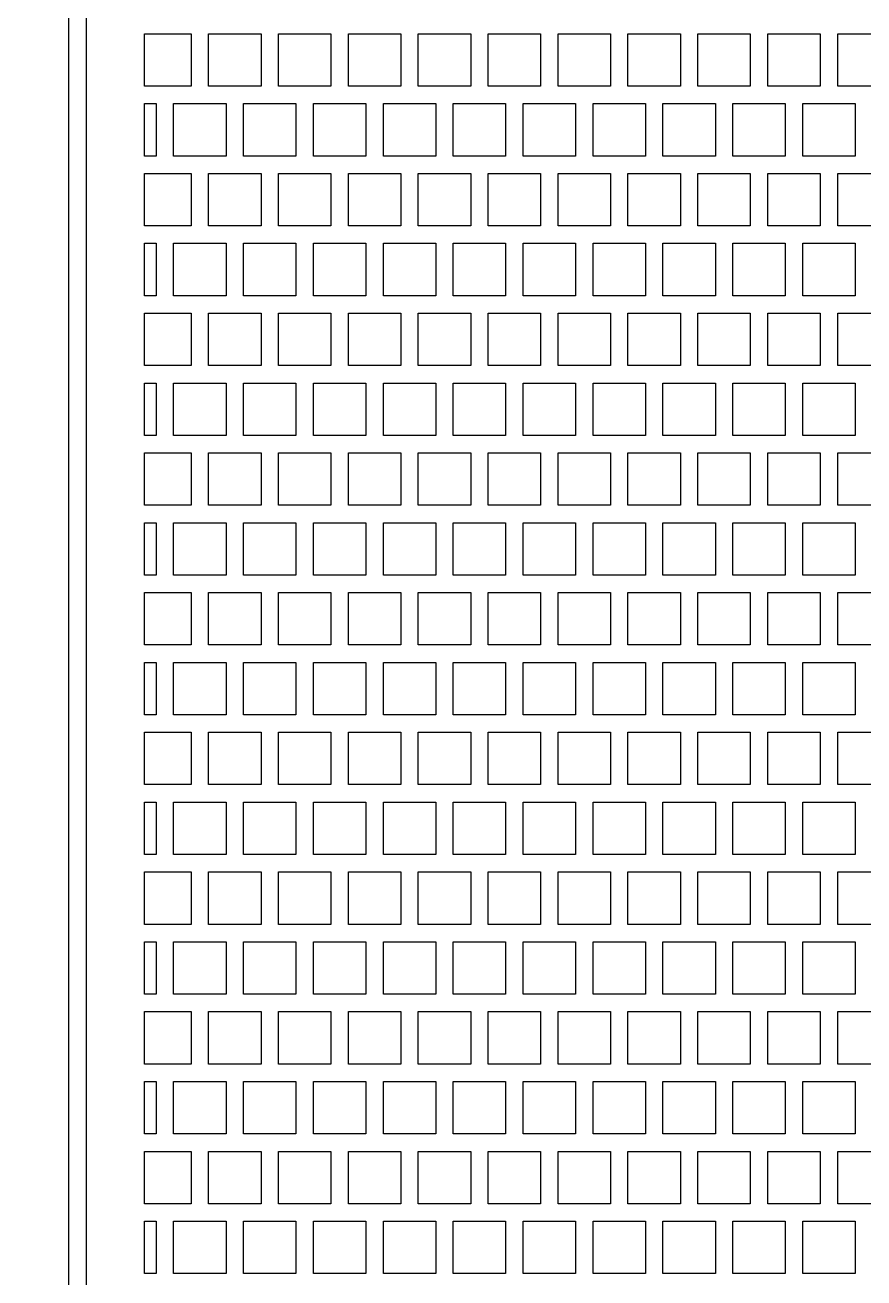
# Model space of a CAD drawing. Header units: metres. Extents: x 32 to 1978, y 32 to 1968.
# Drawn here: x 1010 to 1250, y 1231.2 to 1590 of the extents above; entities that cross this region are included whole.
import ezdxf

# ---------------------------------------------------------------- set-up
doc = ezdxf.new("R2010")
doc.units = ezdxf.units.M

msp = doc.modelspace()

# ---------------------------------------------------------------- linework, layer by layer
for points in [[(1009.65, 1928.02), (1016.43, 1917.65), (1016.53, 1917.48), (1017.32, 1916.02), (1017.41, 1915.84), (1022.38, 1904.49), (1022.46, 1904.3), (1022.99, 1902.74), (1023.05, 1902.54), (1026.09, 1890.53), (1026.14, 1890.33), (1026.41, 1888.7), (1026.43, 1888.5), (1027.46, 1876.15), (1027.46, 1876.05), (1027.5, 1875.22), (1027.5, 1875.12), (1027.5, 408)], [(1022.5, 408), (1022.5, 1875.07), (1022.47, 1875.79), (1021.46, 1887.98), (1021.22, 1889.41), (1018.23, 1901.21), (1017.76, 1902.58), (1012.87, 1913.73), (1012.18, 1915), (1005.52, 1925.2)], [(1044.17, 1587.5), (1057.5, 1587.5), (1057.5, 1572.5), (1044.17, 1572.5), (1044.17, 1587.5), (1044.17, 1587.5)], [(1062.5, 1572.5), (1062.5, 1587.5), (1077.5, 1587.5), (1077.5, 1572.5), (1062.5, 1572.5), (1062.5, 1572.5)], [(1082.5, 1572.5), (1082.5, 1587.5), (1097.5, 1587.5), (1097.5, 1572.5), (1082.5, 1572.5), (1082.5, 1572.5)], [(1102.5, 1572.5), (1102.5, 1587.5), (1117.5, 1587.5), (1117.5, 1572.5), (1102.5, 1572.5), (1102.5, 1572.5)], [(1122.5, 1572.5), (1122.5, 1587.5), (1137.5, 1587.5), (1137.5, 1572.5), (1122.5, 1572.5), (1122.5, 1572.5)], [(1142.5, 1572.5), (1142.5, 1587.5), (1157.5, 1587.5), (1157.5, 1572.5), (1142.5, 1572.5), (1142.5, 1572.5)], [(1162.5, 1572.5), (1162.5, 1587.5), (1177.5, 1587.5), (1177.5, 1572.5), (1162.5, 1572.5), (1162.5, 1572.5)], [(1182.5, 1572.5), (1182.5, 1587.5), (1197.5, 1587.5), (1197.5, 1572.5), (1182.5, 1572.5), (1182.5, 1572.5)], [(1202.5, 1572.5), (1202.5, 1587.5), (1217.5, 1587.5), (1217.5, 1572.5), (1202.5, 1572.5), (1202.5, 1572.5)], [(1222.5, 1572.5), (1222.5, 1587.5), (1237.5, 1587.5), (1237.5, 1572.5), (1222.5, 1572.5), (1222.5, 1572.5)], [(1242.5, 1572.5), (1242.5, 1587.5), (1257.5, 1587.5), (1257.5, 1572.5), (1242.5, 1572.5), (1242.5, 1572.5)], [(1044.17, 1567.5), (1047.5, 1567.5), (1047.5, 1552.5), (1044.17, 1552.5), (1044.17, 1567.5), (1044.17, 1567.5)], [(1052.5, 1552.5), (1052.5, 1567.5), (1067.5, 1567.5), (1067.5, 1552.5), (1052.5, 1552.5), (1052.5, 1552.5)], [(1072.5, 1552.5), (1072.5, 1567.5), (1087.5, 1567.5), (1087.5, 1552.5), (1072.5, 1552.5), (1072.5, 1552.5)], [(1092.5, 1552.5), (1092.5, 1567.5), (1107.5, 1567.5), (1107.5, 1552.5), (1092.5, 1552.5), (1092.5, 1552.5)], [(1112.5, 1552.5), (1112.5, 1567.5), (1127.5, 1567.5), (1127.5, 1552.5), (1112.5, 1552.5), (1112.5, 1552.5)], [(1132.5, 1552.5), (1132.5, 1567.5), (1147.5, 1567.5), (1147.5, 1552.5), (1132.5, 1552.5), (1132.5, 1552.5)], [(1152.5, 1552.5), (1152.5, 1567.5), (1167.5, 1567.5), (1167.5, 1552.5), (1152.5, 1552.5), (1152.5, 1552.5)], [(1172.5, 1552.5), (1172.5, 1567.5), (1187.5, 1567.5), (1187.5, 1552.5), (1172.5, 1552.5), (1172.5, 1552.5)], [(1192.5, 1552.5), (1192.5, 1567.5), (1207.5, 1567.5), (1207.5, 1552.5), (1192.5, 1552.5), (1192.5, 1552.5)], [(1212.5, 1552.5), (1212.5, 1567.5), (1227.5, 1567.5), (1227.5, 1552.5), (1212.5, 1552.5), (1212.5, 1552.5)], [(1232.5, 1552.5), (1232.5, 1567.5), (1247.5, 1567.5), (1247.5, 1552.5), (1232.5, 1552.5), (1232.5, 1552.5)], [(1044.17, 1547.5), (1057.5, 1547.5), (1057.5, 1532.5), (1044.17, 1532.5), (1044.17, 1547.5), (1044.17, 1547.5)], [(1062.5, 1532.5), (1062.5, 1547.5), (1077.5, 1547.5), (1077.5, 1532.5), (1062.5, 1532.5), (1062.5, 1532.5)], [(1082.5, 1532.5), (1082.5, 1547.5), (1097.5, 1547.5), (1097.5, 1532.5), (1082.5, 1532.5), (1082.5, 1532.5)], [(1102.5, 1532.5), (1102.5, 1547.5), (1117.5, 1547.5), (1117.5, 1532.5), (1102.5, 1532.5), (1102.5, 1532.5)], [(1122.5, 1532.5), (1122.5, 1547.5), (1137.5, 1547.5), (1137.5, 1532.5), (1122.5, 1532.5), (1122.5, 1532.5)], [(1142.5, 1532.5), (1142.5, 1547.5), (1157.5, 1547.5), (1157.5, 1532.5), (1142.5, 1532.5), (1142.5, 1532.5)], [(1162.5, 1532.5), (1162.5, 1547.5), (1177.5, 1547.5), (1177.5, 1532.5), (1162.5, 1532.5), (1162.5, 1532.5)], [(1182.5, 1532.5), (1182.5, 1547.5), (1197.5, 1547.5), (1197.5, 1532.5), (1182.5, 1532.5), (1182.5, 1532.5)], [(1202.5, 1532.5), (1202.5, 1547.5), (1217.5, 1547.5), (1217.5, 1532.5), (1202.5, 1532.5), (1202.5, 1532.5)], [(1222.5, 1532.5), (1222.5, 1547.5), (1237.5, 1547.5), (1237.5, 1532.5), (1222.5, 1532.5), (1222.5, 1532.5)], [(1242.5, 1532.5), (1242.5, 1547.5), (1257.5, 1547.5), (1257.5, 1532.5), (1242.5, 1532.5), (1242.5, 1532.5)], [(1044.17, 1527.5), (1047.5, 1527.5), (1047.5, 1512.5), (1044.17, 1512.5), (1044.17, 1527.5), (1044.17, 1527.5)], [(1052.5, 1512.5), (1052.5, 1527.5), (1067.5, 1527.5), (1067.5, 1512.5), (1052.5, 1512.5), (1052.5, 1512.5)], [(1072.5, 1512.5), (1072.5, 1527.5), (1087.5, 1527.5), (1087.5, 1512.5), (1072.5, 1512.5), (1072.5, 1512.5)], [(1092.5, 1512.5), (1092.5, 1527.5), (1107.5, 1527.5), (1107.5, 1512.5), (1092.5, 1512.5), (1092.5, 1512.5)], [(1112.5, 1512.5), (1112.5, 1527.5), (1127.5, 1527.5), (1127.5, 1512.5), (1112.5, 1512.5), (1112.5, 1512.5)], [(1132.5, 1512.5), (1132.5, 1527.5), (1147.5, 1527.5), (1147.5, 1512.5), (1132.5, 1512.5), (1132.5, 1512.5)], [(1152.5, 1512.5), (1152.5, 1527.5), (1167.5, 1527.5), (1167.5, 1512.5), (1152.5, 1512.5), (1152.5, 1512.5)], [(1172.5, 1512.5), (1172.5, 1527.5), (1187.5, 1527.5), (1187.5, 1512.5), (1172.5, 1512.5), (1172.5, 1512.5)], [(1192.5, 1512.5), (1192.5, 1527.5), (1207.5, 1527.5), (1207.5, 1512.5), (1192.5, 1512.5), (1192.5, 1512.5)], [(1212.5, 1512.5), (1212.5, 1527.5), (1227.5, 1527.5), (1227.5, 1512.5), (1212.5, 1512.5), (1212.5, 1512.5)], [(1232.5, 1512.5), (1232.5, 1527.5), (1247.5, 1527.5), (1247.5, 1512.5), (1232.5, 1512.5), (1232.5, 1512.5)], [(1044.17, 1507.5), (1057.5, 1507.5), (1057.5, 1492.5), (1044.17, 1492.5), (1044.17, 1507.5), (1044.17, 1507.5)], [(1062.5, 1492.5), (1062.5, 1507.5), (1077.5, 1507.5), (1077.5, 1492.5), (1062.5, 1492.5), (1062.5, 1492.5)], [(1082.5, 1492.5), (1082.5, 1507.5), (1097.5, 1507.5), (1097.5, 1492.5), (1082.5, 1492.5), (1082.5, 1492.5)], [(1102.5, 1492.5), (1102.5, 1507.5), (1117.5, 1507.5), (1117.5, 1492.5), (1102.5, 1492.5), (1102.5, 1492.5)], [(1122.5, 1492.5), (1122.5, 1507.5), (1137.5, 1507.5), (1137.5, 1492.5), (1122.5, 1492.5), (1122.5, 1492.5)], [(1142.5, 1492.5), (1142.5, 1507.5), (1157.5, 1507.5), (1157.5, 1492.5), (1142.5, 1492.5), (1142.5, 1492.5)], [(1162.5, 1492.5), (1162.5, 1507.5), (1177.5, 1507.5), (1177.5, 1492.5), (1162.5, 1492.5), (1162.5, 1492.5)], [(1182.5, 1492.5), (1182.5, 1507.5), (1197.5, 1507.5), (1197.5, 1492.5), (1182.5, 1492.5), (1182.5, 1492.5)], [(1202.5, 1492.5), (1202.5, 1507.5), (1217.5, 1507.5), (1217.5, 1492.5), (1202.5, 1492.5), (1202.5, 1492.5)], [(1222.5, 1492.5), (1222.5, 1507.5), (1237.5, 1507.5), (1237.5, 1492.5), (1222.5, 1492.5), (1222.5, 1492.5)], [(1242.5, 1492.5), (1242.5, 1507.5), (1257.5, 1507.5), (1257.5, 1492.5), (1242.5, 1492.5), (1242.5, 1492.5)], [(1044.17, 1487.5), (1047.5, 1487.5), (1047.5, 1472.5), (1044.17, 1472.5), (1044.17, 1487.5), (1044.17, 1487.5)], [(1052.5, 1472.5), (1052.5, 1487.5), (1067.5, 1487.5), (1067.5, 1472.5), (1052.5, 1472.5), (1052.5, 1472.5)], [(1072.5, 1472.5), (1072.5, 1487.5), (1087.5, 1487.5), (1087.5, 1472.5), (1072.5, 1472.5), (1072.5, 1472.5)], [(1092.5, 1472.5), (1092.5, 1487.5), (1107.5, 1487.5), (1107.5, 1472.5), (1092.5, 1472.5), (1092.5, 1472.5)], [(1112.5, 1472.5), (1112.5, 1487.5), (1127.5, 1487.5), (1127.5, 1472.5), (1112.5, 1472.5), (1112.5, 1472.5)], [(1132.5, 1472.5), (1132.5, 1487.5), (1147.5, 1487.5), (1147.5, 1472.5), (1132.5, 1472.5), (1132.5, 1472.5)], [(1152.5, 1472.5), (1152.5, 1487.5), (1167.5, 1487.5), (1167.5, 1472.5), (1152.5, 1472.5), (1152.5, 1472.5)], [(1172.5, 1472.5), (1172.5, 1487.5), (1187.5, 1487.5), (1187.5, 1472.5), (1172.5, 1472.5), (1172.5, 1472.5)], [(1192.5, 1472.5), (1192.5, 1487.5), (1207.5, 1487.5), (1207.5, 1472.5), (1192.5, 1472.5), (1192.5, 1472.5)], [(1212.5, 1472.5), (1212.5, 1487.5), (1227.5, 1487.5), (1227.5, 1472.5), (1212.5, 1472.5), (1212.5, 1472.5)], [(1232.5, 1472.5), (1232.5, 1487.5), (1247.5, 1487.5), (1247.5, 1472.5), (1232.5, 1472.5), (1232.5, 1472.5)], [(1044.17, 1467.5), (1057.5, 1467.5), (1057.5, 1452.5), (1044.17, 1452.5), (1044.17, 1467.5), (1044.17, 1467.5)], [(1062.5, 1452.5), (1062.5, 1467.5), (1077.5, 1467.5), (1077.5, 1452.5), (1062.5, 1452.5), (1062.5, 1452.5)], [(1082.5, 1452.5), (1082.5, 1467.5), (1097.5, 1467.5), (1097.5, 1452.5), (1082.5, 1452.5), (1082.5, 1452.5)], [(1102.5, 1452.5), (1102.5, 1467.5), (1117.5, 1467.5), (1117.5, 1452.5), (1102.5, 1452.5), (1102.5, 1452.5)], [(1122.5, 1452.5), (1122.5, 1467.5), (1137.5, 1467.5), (1137.5, 1452.5), (1122.5, 1452.5), (1122.5, 1452.5)], [(1142.5, 1452.5), (1142.5, 1467.5), (1157.5, 1467.5), (1157.5, 1452.5), (1142.5, 1452.5), (1142.5, 1452.5)], [(1162.5, 1452.5), (1162.5, 1467.5), (1177.5, 1467.5), (1177.5, 1452.5), (1162.5, 1452.5), (1162.5, 1452.5)], [(1182.5, 1452.5), (1182.5, 1467.5), (1197.5, 1467.5), (1197.5, 1452.5), (1182.5, 1452.5), (1182.5, 1452.5)], [(1202.5, 1452.5), (1202.5, 1467.5), (1217.5, 1467.5), (1217.5, 1452.5), (1202.5, 1452.5), (1202.5, 1452.5)], [(1222.5, 1452.5), (1222.5, 1467.5), (1237.5, 1467.5), (1237.5, 1452.5), (1222.5, 1452.5), (1222.5, 1452.5)], [(1242.5, 1452.5), (1242.5, 1467.5), (1257.5, 1467.5), (1257.5, 1452.5), (1242.5, 1452.5), (1242.5, 1452.5)], [(1044.17, 1447.5), (1047.5, 1447.5), (1047.5, 1432.5), (1044.17, 1432.5), (1044.17, 1447.5), (1044.17, 1447.5)], [(1052.5, 1432.5), (1052.5, 1447.5), (1067.5, 1447.5), (1067.5, 1432.5), (1052.5, 1432.5), (1052.5, 1432.5)], [(1072.5, 1432.5), (1072.5, 1447.5), (1087.5, 1447.5), (1087.5, 1432.5), (1072.5, 1432.5), (1072.5, 1432.5)], [(1092.5, 1432.5), (1092.5, 1447.5), (1107.5, 1447.5), (1107.5, 1432.5), (1092.5, 1432.5), (1092.5, 1432.5)], [(1112.5, 1432.5), (1112.5, 1447.5), (1127.5, 1447.5), (1127.5, 1432.5), (1112.5, 1432.5), (1112.5, 1432.5)], [(1132.5, 1432.5), (1132.5, 1447.5), (1147.5, 1447.5), (1147.5, 1432.5), (1132.5, 1432.5), (1132.5, 1432.5)], [(1152.5, 1432.5), (1152.5, 1447.5), (1167.5, 1447.5), (1167.5, 1432.5), (1152.5, 1432.5), (1152.5, 1432.5)], [(1172.5, 1432.5), (1172.5, 1447.5), (1187.5, 1447.5), (1187.5, 1432.5), (1172.5, 1432.5), (1172.5, 1432.5)], [(1192.5, 1432.5), (1192.5, 1447.5), (1207.5, 1447.5), (1207.5, 1432.5), (1192.5, 1432.5), (1192.5, 1432.5)], [(1212.5, 1432.5), (1212.5, 1447.5), (1227.5, 1447.5), (1227.5, 1432.5), (1212.5, 1432.5), (1212.5, 1432.5)], [(1232.5, 1432.5), (1232.5, 1447.5), (1247.5, 1447.5), (1247.5, 1432.5), (1232.5, 1432.5), (1232.5, 1432.5)], [(1044.17, 1427.5), (1057.5, 1427.5), (1057.5, 1412.5), (1044.17, 1412.5), (1044.17, 1427.5), (1044.17, 1427.5)], [(1062.5, 1412.5), (1062.5, 1427.5), (1077.5, 1427.5), (1077.5, 1412.5), (1062.5, 1412.5), (1062.5, 1412.5)], [(1082.5, 1412.5), (1082.5, 1427.5), (1097.5, 1427.5), (1097.5, 1412.5), (1082.5, 1412.5), (1082.5, 1412.5)], [(1102.5, 1412.5), (1102.5, 1427.5), (1117.5, 1427.5), (1117.5, 1412.5), (1102.5, 1412.5), (1102.5, 1412.5)], [(1122.5, 1412.5), (1122.5, 1427.5), (1137.5, 1427.5), (1137.5, 1412.5), (1122.5, 1412.5), (1122.5, 1412.5)], [(1142.5, 1412.5), (1142.5, 1427.5), (1157.5, 1427.5), (1157.5, 1412.5), (1142.5, 1412.5), (1142.5, 1412.5)], [(1162.5, 1412.5), (1162.5, 1427.5), (1177.5, 1427.5), (1177.5, 1412.5), (1162.5, 1412.5), (1162.5, 1412.5)], [(1182.5, 1412.5), (1182.5, 1427.5), (1197.5, 1427.5), (1197.5, 1412.5), (1182.5, 1412.5), (1182.5, 1412.5)], [(1202.5, 1412.5), (1202.5, 1427.5), (1217.5, 1427.5), (1217.5, 1412.5), (1202.5, 1412.5), (1202.5, 1412.5)], [(1222.5, 1412.5), (1222.5, 1427.5), (1237.5, 1427.5), (1237.5, 1412.5), (1222.5, 1412.5), (1222.5, 1412.5)], [(1242.5, 1412.5), (1242.5, 1427.5), (1257.5, 1427.5), (1257.5, 1412.5), (1242.5, 1412.5), (1242.5, 1412.5)], [(1044.17, 1407.5), (1047.5, 1407.5), (1047.5, 1392.5), (1044.17, 1392.5), (1044.17, 1407.5), (1044.17, 1407.5)], [(1052.5, 1392.5), (1052.5, 1407.5), (1067.5, 1407.5), (1067.5, 1392.5), (1052.5, 1392.5), (1052.5, 1392.5)], [(1072.5, 1392.5), (1072.5, 1407.5), (1087.5, 1407.5), (1087.5, 1392.5), (1072.5, 1392.5), (1072.5, 1392.5)], [(1092.5, 1392.5), (1092.5, 1407.5), (1107.5, 1407.5), (1107.5, 1392.5), (1092.5, 1392.5), (1092.5, 1392.5)], [(1112.5, 1392.5), (1112.5, 1407.5), (1127.5, 1407.5), (1127.5, 1392.5), (1112.5, 1392.5), (1112.5, 1392.5)], [(1132.5, 1392.5), (1132.5, 1407.5), (1147.5, 1407.5), (1147.5, 1392.5), (1132.5, 1392.5), (1132.5, 1392.5)], [(1152.5, 1392.5), (1152.5, 1407.5), (1167.5, 1407.5), (1167.5, 1392.5), (1152.5, 1392.5), (1152.5, 1392.5)], [(1172.5, 1392.5), (1172.5, 1407.5), (1187.5, 1407.5), (1187.5, 1392.5), (1172.5, 1392.5), (1172.5, 1392.5)], [(1192.5, 1392.5), (1192.5, 1407.5), (1207.5, 1407.5), (1207.5, 1392.5), (1192.5, 1392.5), (1192.5, 1392.5)], [(1212.5, 1392.5), (1212.5, 1407.5), (1227.5, 1407.5), (1227.5, 1392.5), (1212.5, 1392.5), (1212.5, 1392.5)], [(1232.5, 1392.5), (1232.5, 1407.5), (1247.5, 1407.5), (1247.5, 1392.5), (1232.5, 1392.5), (1232.5, 1392.5)], [(1044.17, 1387.5), (1057.5, 1387.5), (1057.5, 1372.5), (1044.17, 1372.5), (1044.17, 1387.5), (1044.17, 1387.5)], [(1062.5, 1372.5), (1062.5, 1387.5), (1077.5, 1387.5), (1077.5, 1372.5), (1062.5, 1372.5), (1062.5, 1372.5)], [(1082.5, 1372.5), (1082.5, 1387.5), (1097.5, 1387.5), (1097.5, 1372.5), (1082.5, 1372.5), (1082.5, 1372.5)], [(1102.5, 1372.5), (1102.5, 1387.5), (1117.5, 1387.5), (1117.5, 1372.5), (1102.5, 1372.5), (1102.5, 1372.5)], [(1122.5, 1372.5), (1122.5, 1387.5), (1137.5, 1387.5), (1137.5, 1372.5), (1122.5, 1372.5), (1122.5, 1372.5)], [(1142.5, 1372.5), (1142.5, 1387.5), (1157.5, 1387.5), (1157.5, 1372.5), (1142.5, 1372.5), (1142.5, 1372.5)], [(1162.5, 1372.5), (1162.5, 1387.5), (1177.5, 1387.5), (1177.5, 1372.5), (1162.5, 1372.5), (1162.5, 1372.5)], [(1182.5, 1372.5), (1182.5, 1387.5), (1197.5, 1387.5), (1197.5, 1372.5), (1182.5, 1372.5), (1182.5, 1372.5)], [(1202.5, 1372.5), (1202.5, 1387.5), (1217.5, 1387.5), (1217.5, 1372.5), (1202.5, 1372.5), (1202.5, 1372.5)], [(1222.5, 1372.5), (1222.5, 1387.5), (1237.5, 1387.5), (1237.5, 1372.5), (1222.5, 1372.5), (1222.5, 1372.5)], [(1242.5, 1372.5), (1242.5, 1387.5), (1257.5, 1387.5), (1257.5, 1372.5), (1242.5, 1372.5), (1242.5, 1372.5)], [(1044.17, 1367.5), (1047.5, 1367.5), (1047.5, 1352.5), (1044.17, 1352.5), (1044.17, 1367.5), (1044.17, 1367.5)], [(1052.5, 1352.5), (1052.5, 1367.5), (1067.5, 1367.5), (1067.5, 1352.5), (1052.5, 1352.5), (1052.5, 1352.5)], [(1072.5, 1352.5), (1072.5, 1367.5), (1087.5, 1367.5), (1087.5, 1352.5), (1072.5, 1352.5), (1072.5, 1352.5)], [(1092.5, 1352.5), (1092.5, 1367.5), (1107.5, 1367.5), (1107.5, 1352.5), (1092.5, 1352.5), (1092.5, 1352.5)], [(1112.5, 1352.5), (1112.5, 1367.5), (1127.5, 1367.5), (1127.5, 1352.5), (1112.5, 1352.5), (1112.5, 1352.5)], [(1132.5, 1352.5), (1132.5, 1367.5), (1147.5, 1367.5), (1147.5, 1352.5), (1132.5, 1352.5), (1132.5, 1352.5)], [(1152.5, 1352.5), (1152.5, 1367.5), (1167.5, 1367.5), (1167.5, 1352.5), (1152.5, 1352.5), (1152.5, 1352.5)], [(1172.5, 1352.5), (1172.5, 1367.5), (1187.5, 1367.5), (1187.5, 1352.5), (1172.5, 1352.5), (1172.5, 1352.5)], [(1192.5, 1352.5), (1192.5, 1367.5), (1207.5, 1367.5), (1207.5, 1352.5), (1192.5, 1352.5), (1192.5, 1352.5)], [(1212.5, 1352.5), (1212.5, 1367.5), (1227.5, 1367.5), (1227.5, 1352.5), (1212.5, 1352.5), (1212.5, 1352.5)], [(1232.5, 1352.5), (1232.5, 1367.5), (1247.5, 1367.5), (1247.5, 1352.5), (1232.5, 1352.5), (1232.5, 1352.5)], [(1044.17, 1347.5), (1057.5, 1347.5), (1057.5, 1332.5), (1044.17, 1332.5), (1044.17, 1347.5), (1044.17, 1347.5)], [(1062.5, 1332.5), (1062.5, 1347.5), (1077.5, 1347.5), (1077.5, 1332.5), (1062.5, 1332.5), (1062.5, 1332.5)], [(1082.5, 1332.5), (1082.5, 1347.5), (1097.5, 1347.5), (1097.5, 1332.5), (1082.5, 1332.5), (1082.5, 1332.5)], [(1102.5, 1332.5), (1102.5, 1347.5), (1117.5, 1347.5), (1117.5, 1332.5), (1102.5, 1332.5), (1102.5, 1332.5)], [(1122.5, 1332.5), (1122.5, 1347.5), (1137.5, 1347.5), (1137.5, 1332.5), (1122.5, 1332.5), (1122.5, 1332.5)], [(1142.5, 1332.5), (1142.5, 1347.5), (1157.5, 1347.5), (1157.5, 1332.5), (1142.5, 1332.5), (1142.5, 1332.5)], [(1162.5, 1332.5), (1162.5, 1347.5), (1177.5, 1347.5), (1177.5, 1332.5), (1162.5, 1332.5), (1162.5, 1332.5)], [(1182.5, 1332.5), (1182.5, 1347.5), (1197.5, 1347.5), (1197.5, 1332.5), (1182.5, 1332.5), (1182.5, 1332.5)], [(1202.5, 1332.5), (1202.5, 1347.5), (1217.5, 1347.5), (1217.5, 1332.5), (1202.5, 1332.5), (1202.5, 1332.5)], [(1222.5, 1332.5), (1222.5, 1347.5), (1237.5, 1347.5), (1237.5, 1332.5), (1222.5, 1332.5), (1222.5, 1332.5)], [(1242.5, 1332.5), (1242.5, 1347.5), (1257.5, 1347.5), (1257.5, 1332.5), (1242.5, 1332.5), (1242.5, 1332.5)], [(1044.17, 1327.5), (1047.5, 1327.5), (1047.5, 1312.5), (1044.17, 1312.5), (1044.17, 1327.5), (1044.17, 1327.5)], [(1052.5, 1312.5), (1052.5, 1327.5), (1067.5, 1327.5), (1067.5, 1312.5), (1052.5, 1312.5), (1052.5, 1312.5)], [(1072.5, 1312.5), (1072.5, 1327.5), (1087.5, 1327.5), (1087.5, 1312.5), (1072.5, 1312.5), (1072.5, 1312.5)], [(1092.5, 1312.5), (1092.5, 1327.5), (1107.5, 1327.5), (1107.5, 1312.5), (1092.5, 1312.5), (1092.5, 1312.5)], [(1112.5, 1312.5), (1112.5, 1327.5), (1127.5, 1327.5), (1127.5, 1312.5), (1112.5, 1312.5), (1112.5, 1312.5)], [(1132.5, 1312.5), (1132.5, 1327.5), (1147.5, 1327.5), (1147.5, 1312.5), (1132.5, 1312.5), (1132.5, 1312.5)], [(1152.5, 1312.5), (1152.5, 1327.5), (1167.5, 1327.5), (1167.5, 1312.5), (1152.5, 1312.5), (1152.5, 1312.5)], [(1172.5, 1312.5), (1172.5, 1327.5), (1187.5, 1327.5), (1187.5, 1312.5), (1172.5, 1312.5), (1172.5, 1312.5)], [(1192.5, 1312.5), (1192.5, 1327.5), (1207.5, 1327.5), (1207.5, 1312.5), (1192.5, 1312.5), (1192.5, 1312.5)], [(1212.5, 1312.5), (1212.5, 1327.5), (1227.5, 1327.5), (1227.5, 1312.5), (1212.5, 1312.5), (1212.5, 1312.5)], [(1232.5, 1312.5), (1232.5, 1327.5), (1247.5, 1327.5), (1247.5, 1312.5), (1232.5, 1312.5), (1232.5, 1312.5)], [(1044.17, 1307.5), (1057.5, 1307.5), (1057.5, 1292.5), (1044.17, 1292.5), (1044.17, 1307.5), (1044.17, 1307.5)], [(1062.5, 1292.5), (1062.5, 1307.5), (1077.5, 1307.5), (1077.5, 1292.5), (1062.5, 1292.5), (1062.5, 1292.5)], [(1082.5, 1292.5), (1082.5, 1307.5), (1097.5, 1307.5), (1097.5, 1292.5), (1082.5, 1292.5), (1082.5, 1292.5)], [(1102.5, 1292.5), (1102.5, 1307.5), (1117.5, 1307.5), (1117.5, 1292.5), (1102.5, 1292.5), (1102.5, 1292.5)], [(1122.5, 1292.5), (1122.5, 1307.5), (1137.5, 1307.5), (1137.5, 1292.5), (1122.5, 1292.5), (1122.5, 1292.5)], [(1142.5, 1292.5), (1142.5, 1307.5), (1157.5, 1307.5), (1157.5, 1292.5), (1142.5, 1292.5), (1142.5, 1292.5)], [(1162.5, 1292.5), (1162.5, 1307.5), (1177.5, 1307.5), (1177.5, 1292.5), (1162.5, 1292.5), (1162.5, 1292.5)], [(1182.5, 1292.5), (1182.5, 1307.5), (1197.5, 1307.5), (1197.5, 1292.5), (1182.5, 1292.5), (1182.5, 1292.5)], [(1202.5, 1292.5), (1202.5, 1307.5), (1217.5, 1307.5), (1217.5, 1292.5), (1202.5, 1292.5), (1202.5, 1292.5)], [(1222.5, 1292.5), (1222.5, 1307.5), (1237.5, 1307.5), (1237.5, 1292.5), (1222.5, 1292.5), (1222.5, 1292.5)], [(1242.5, 1292.5), (1242.5, 1307.5), (1257.5, 1307.5), (1257.5, 1292.5), (1242.5, 1292.5), (1242.5, 1292.5)], [(1044.17, 1287.5), (1047.5, 1287.5), (1047.5, 1272.5), (1044.17, 1272.5), (1044.17, 1287.5), (1044.17, 1287.5)], [(1052.5, 1272.5), (1052.5, 1287.5), (1067.5, 1287.5), (1067.5, 1272.5), (1052.5, 1272.5), (1052.5, 1272.5)], [(1072.5, 1272.5), (1072.5, 1287.5), (1087.5, 1287.5), (1087.5, 1272.5), (1072.5, 1272.5), (1072.5, 1272.5)], [(1092.5, 1272.5), (1092.5, 1287.5), (1107.5, 1287.5), (1107.5, 1272.5), (1092.5, 1272.5), (1092.5, 1272.5)], [(1112.5, 1272.5), (1112.5, 1287.5), (1127.5, 1287.5), (1127.5, 1272.5), (1112.5, 1272.5), (1112.5, 1272.5)], [(1132.5, 1272.5), (1132.5, 1287.5), (1147.5, 1287.5), (1147.5, 1272.5), (1132.5, 1272.5), (1132.5, 1272.5)], [(1152.5, 1272.5), (1152.5, 1287.5), (1167.5, 1287.5), (1167.5, 1272.5), (1152.5, 1272.5), (1152.5, 1272.5)], [(1172.5, 1272.5), (1172.5, 1287.5), (1187.5, 1287.5), (1187.5, 1272.5), (1172.5, 1272.5), (1172.5, 1272.5)], [(1192.5, 1272.5), (1192.5, 1287.5), (1207.5, 1287.5), (1207.5, 1272.5), (1192.5, 1272.5), (1192.5, 1272.5)], [(1212.5, 1272.5), (1212.5, 1287.5), (1227.5, 1287.5), (1227.5, 1272.5), (1212.5, 1272.5), (1212.5, 1272.5)], [(1232.5, 1272.5), (1232.5, 1287.5), (1247.5, 1287.5), (1247.5, 1272.5), (1232.5, 1272.5), (1232.5, 1272.5)], [(1044.17, 1267.5), (1057.5, 1267.5), (1057.5, 1252.5), (1044.17, 1252.5), (1044.17, 1267.5), (1044.17, 1267.5)], [(1062.5, 1252.5), (1062.5, 1267.5), (1077.5, 1267.5), (1077.5, 1252.5), (1062.5, 1252.5), (1062.5, 1252.5)], [(1082.5, 1252.5), (1082.5, 1267.5), (1097.5, 1267.5), (1097.5, 1252.5), (1082.5, 1252.5), (1082.5, 1252.5)], [(1102.5, 1252.5), (1102.5, 1267.5), (1117.5, 1267.5), (1117.5, 1252.5), (1102.5, 1252.5), (1102.5, 1252.5)], [(1122.5, 1252.5), (1122.5, 1267.5), (1137.5, 1267.5), (1137.5, 1252.5), (1122.5, 1252.5), (1122.5, 1252.5)], [(1142.5, 1252.5), (1142.5, 1267.5), (1157.5, 1267.5), (1157.5, 1252.5), (1142.5, 1252.5), (1142.5, 1252.5)], [(1162.5, 1252.5), (1162.5, 1267.5), (1177.5, 1267.5), (1177.5, 1252.5), (1162.5, 1252.5), (1162.5, 1252.5)], [(1182.5, 1252.5), (1182.5, 1267.5), (1197.5, 1267.5), (1197.5, 1252.5), (1182.5, 1252.5), (1182.5, 1252.5)], [(1202.5, 1252.5), (1202.5, 1267.5), (1217.5, 1267.5), (1217.5, 1252.5), (1202.5, 1252.5), (1202.5, 1252.5)], [(1222.5, 1252.5), (1222.5, 1267.5), (1237.5, 1267.5), (1237.5, 1252.5), (1222.5, 1252.5), (1222.5, 1252.5)], [(1242.5, 1252.5), (1242.5, 1267.5), (1257.5, 1267.5), (1257.5, 1252.5), (1242.5, 1252.5), (1242.5, 1252.5)], [(1044.17, 1247.5), (1047.5, 1247.5), (1047.5, 1232.5), (1044.17, 1232.5), (1044.17, 1247.5), (1044.17, 1247.5)], [(1052.5, 1232.5), (1052.5, 1247.5), (1067.5, 1247.5), (1067.5, 1232.5), (1052.5, 1232.5), (1052.5, 1232.5)], [(1072.5, 1232.5), (1072.5, 1247.5), (1087.5, 1247.5), (1087.5, 1232.5), (1072.5, 1232.5), (1072.5, 1232.5)], [(1092.5, 1232.5), (1092.5, 1247.5), (1107.5, 1247.5), (1107.5, 1232.5), (1092.5, 1232.5), (1092.5, 1232.5)], [(1112.5, 1232.5), (1112.5, 1247.5), (1127.5, 1247.5), (1127.5, 1232.5), (1112.5, 1232.5), (1112.5, 1232.5)], [(1132.5, 1232.5), (1132.5, 1247.5), (1147.5, 1247.5), (1147.5, 1232.5), (1132.5, 1232.5), (1132.5, 1232.5)], [(1152.5, 1232.5), (1152.5, 1247.5), (1167.5, 1247.5), (1167.5, 1232.5), (1152.5, 1232.5), (1152.5, 1232.5)], [(1172.5, 1232.5), (1172.5, 1247.5), (1187.5, 1247.5), (1187.5, 1232.5), (1172.5, 1232.5), (1172.5, 1232.5)], [(1192.5, 1232.5), (1192.5, 1247.5), (1207.5, 1247.5), (1207.5, 1232.5), (1192.5, 1232.5), (1192.5, 1232.5)], [(1212.5, 1232.5), (1212.5, 1247.5), (1227.5, 1247.5), (1227.5, 1232.5), (1212.5, 1232.5), (1212.5, 1232.5)], [(1232.5, 1232.5), (1232.5, 1247.5), (1247.5, 1247.5), (1247.5, 1232.5), (1232.5, 1232.5), (1232.5, 1232.5)]]:
    msp.add_lwpolyline(points)

doc.saveas('drawing.dxf')
